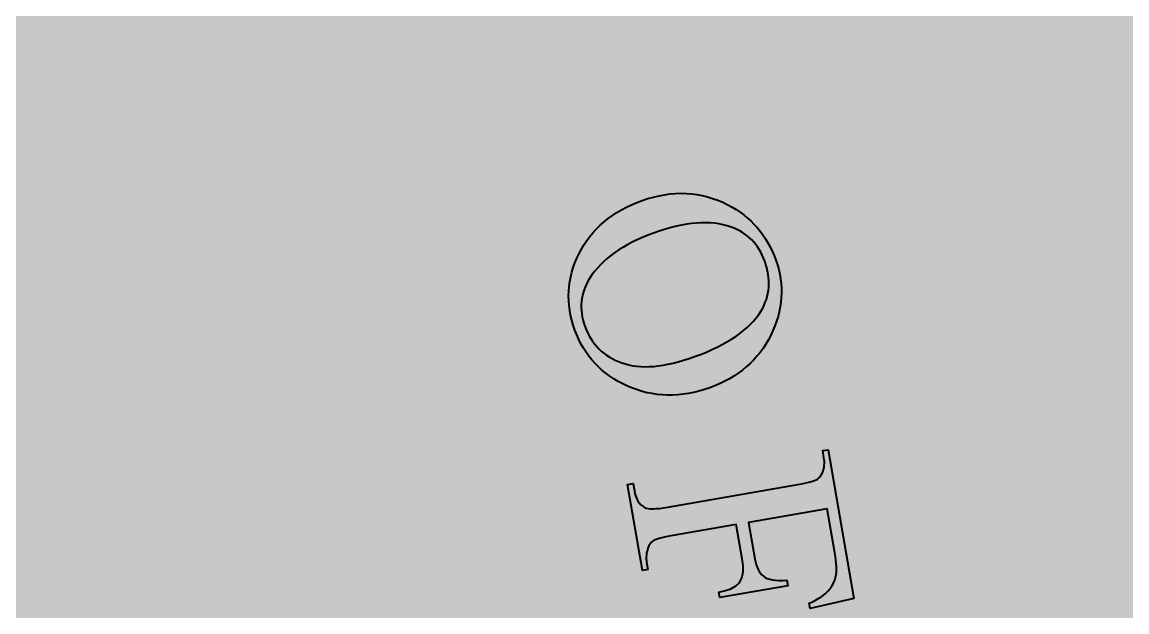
# Model space of a CAD drawing. Extents: x 0 to 420, y 0 to 297.
# Drawn here: x 143.247 to 144.745, y 55.603 to 56.403 of the extents above; entities that cross this region are included whole.
import ezdxf

# ---------------------------------------------------------------- set-up
doc = ezdxf.new("R2010")
doc.units = 0
doc.header["$LTSCALE"] = 0.5
for name, color, linetype in [('L18', 4, 'CONTINUOUS'), ('L25', 1, 'CONTINUOUS'), ('YELLOW', 50, 'CONTINUOUS')]:
    doc.layers.add(name, color=color, linetype=linetype)

# ---------------------------------------------------------------- blocks, each defined once
blk = doc.blocks.new('Statelogo_bw')
at = {"layer": 'L18'}
h = blk.add_hatch(color=256, dxfattribs=at)
edge = h.paths.add_edge_path()
edge.add_spline(control_points=[(-515.9968, -45.1818), (-516.1281, -45.1151), (-516.2685, -45.1079), (-516.4175, -45.1614), (-516.4175, -45.1614), (-516.5636, -45.2139), (-516.667, -45.3007), (-516.7277, -45.4219), (-516.7277, -45.4219), (-516.7883, -45.543), (-516.795, -45.6671), (-516.7481, -45.7977), (-516.7481, -45.7977), (-516.7022, -45.9254), (-516.6166, -46.0165), (-516.4889, -46.0731), (-516.4889, -46.0731), (-516.3631, -46.1288), (-516.2276, -46.1315), (-516.0856, -46.0805), (-516.0856, -46.0805), (-515.9466, -46.0306), (-515.846, -45.9448), (-515.7859, -45.8222), (-515.7859, -45.8222), (-515.7257, -45.6997), (-515.7172, -45.5764), (-515.761, -45.4544), (-515.761, -45.4544), (-515.8049, -45.3324), (-515.8843, -45.2407), (-515.9968, -45.1818), (-515.9968, -45.1818), (-515.9968, -45.1818), (-515.9968, -45.1818), (-515.9968, -45.1818)], knot_values=[0, 0, 0, 0, 0.111111, 0.111111, 0.111111, 0.111111, 0.222222, 0.222222, 0.222222, 0.222222, 0.333333, 0.333333, 0.333333, 0.333333, 0.444444, 0.444444, 0.444444, 0.444444, 0.555556, 0.555556, 0.555556, 0.555556, 0.666667, 0.666667, 0.666667, 0.666667, 0.777778, 0.777778, 0.777778, 0.777778, 0.888889, 0.888889, 0.888889, 0.888889, 1, 1, 1, 1], degree=3, periodic=0)
edge = h.paths.add_edge_path(flags=16)
edge.add_spline(control_points=[(-515.8335, -45.7031), (-515.89, -45.7955), (-515.9994, -45.8701), (-516.1598, -45.9277), (-516.1598, -45.9277), (-516.3088, -45.9812), (-516.4283, -45.9921), (-516.5173, -45.9583), (-516.5173, -45.9583), (-516.6072, -45.9265), (-516.6673, -45.8664), (-516.6989, -45.7785), (-516.6989, -45.7785), (-516.729, -45.6947), (-516.7212, -45.6182), (-516.6757, -45.5442), (-516.6757, -45.5442), (-516.6169, -45.4493), (-516.5108, -45.3744), (-516.3575, -45.3194), (-516.3575, -45.3194), (-516.2071, -45.2653), (-516.0823, -45.2557), (-515.9813, -45.2916), (-515.9813, -45.2916), (-515.9005, -45.3202), (-515.8454, -45.3757), (-515.8153, -45.4595), (-515.8153, -45.4595), (-515.7831, -45.5489), (-515.7894, -45.6296), (-515.8335, -45.7031), (-515.8335, -45.7031), (-515.8335, -45.7031), (-515.8335, -45.7031), (-515.8335, -45.7031)], knot_values=[0, 0, 0, 0, 0.111111, 0.111111, 0.111111, 0.111111, 0.222222, 0.222222, 0.222222, 0.222222, 0.333333, 0.333333, 0.333333, 0.333333, 0.444444, 0.444444, 0.444444, 0.444444, 0.555556, 0.555556, 0.555556, 0.555556, 0.666667, 0.666667, 0.666667, 0.666667, 0.777778, 0.777778, 0.777778, 0.777778, 0.888889, 0.888889, 0.888889, 0.888889, 1, 1, 1, 1], degree=3, periodic=0)
h = blk.add_hatch(color=256, dxfattribs=at)
edge = h.paths.add_edge_path()
edge.add_spline(control_points=[(-515.4716, -46.8921), (-515.463, -46.9426), (-515.4607, -46.9821), (-515.467, -47.0077), (-515.467, -47.0077), (-515.4718, -47.033), (-515.4846, -47.0566), (-515.5026, -47.0766), (-515.5026, -47.0766), (-515.5218, -47.0983), (-515.5534, -47.1191), (-515.5974, -47.139), (-515.5974, -47.139), (-515.5974, -47.139), (-515.593, -47.1642), (-515.593, -47.1642), (-515.593, -47.1642), (-515.593, -47.1642), (-515.3779, -47.1161), (-515.3779, -47.1161), (-515.3779, -47.1161), (-515.3779, -47.1161), (-515.504, -46.385), (-515.504, -46.385), (-515.504, -46.385), (-515.504, -46.385), (-515.5308, -46.3897), (-515.5308, -46.3897), (-515.5308, -46.3897), (-515.5308, -46.3897), (-515.5246, -46.4254), (-515.5246, -46.4254), (-515.5246, -46.4254), (-515.5205, -46.4491), (-515.5226, -46.4724), (-515.531, -46.4953), (-515.531, -46.4953), (-515.5373, -46.5117), (-515.5462, -46.5225), (-515.557, -46.5304), (-515.557, -46.5304), (-515.5708, -46.539), (-515.6045, -46.5479), (-515.6535, -46.5564), (-515.6535, -46.5564), (-515.6535, -46.5564), (-516.2909, -46.6671), (-516.2909, -46.6671), (-516.2909, -46.6671), (-516.3503, -46.6774), (-516.3885, -46.6779), (-516.4054, -46.6686), (-516.4054, -46.6686), (-516.4322, -46.6548), (-516.4492, -46.6272), (-516.4561, -46.5871), (-516.4561, -46.5871), (-516.4561, -46.5871), (-516.4623, -46.5514), (-516.4623, -46.5514), (-516.4623, -46.5514), (-516.4623, -46.5514), (-516.4891, -46.556), (-516.4891, -46.556), (-516.4891, -46.556), (-516.4891, -46.556), (-516.4163, -46.9781), (-516.4163, -46.9781), (-516.4163, -46.9781), (-516.4163, -46.9781), (-516.3895, -46.9734), (-516.3895, -46.9734), (-516.3895, -46.9734), (-516.3895, -46.9734), (-516.3957, -46.9378), (-516.3957, -46.9378), (-516.3957, -46.9378), (-516.3995, -46.9155), (-516.3974, -46.8922), (-516.3892, -46.8693), (-516.3892, -46.8693), (-516.383, -46.8514), (-516.3742, -46.8407), (-516.3633, -46.8327), (-516.3633, -46.8327), (-516.3495, -46.8241), (-516.3158, -46.8152), (-516.2668, -46.8067), (-516.2668, -46.8067), (-516.2668, -46.8067), (-515.9562, -46.7528), (-515.9562, -46.7528), (-515.9562, -46.7528), (-515.9562, -46.7528), (-515.9255, -46.9312), (-515.9255, -46.9312), (-515.9255, -46.9312), (-515.9199, -46.9639), (-515.92, -46.9899), (-515.926, -47.0078), (-515.926, -47.0078), (-515.9319, -47.0271), (-515.9429, -47.0428), (-515.9593, -47.0548), (-515.9593, -47.0548), (-515.9756, -47.0669), (-516.0028, -47.0777), (-516.0414, -47.0844), (-516.0414, -47.0844), (-516.0414, -47.0844), (-516.0367, -47.1111), (-516.0367, -47.1111), (-516.0367, -47.1111), (-516.0367, -47.1111), (-515.7025, -47.0531), (-515.7025, -47.0531), (-515.7025, -47.0531), (-515.7025, -47.0531), (-515.7071, -47.0264), (-515.7071, -47.0264), (-515.7071, -47.0264), (-515.7631, -47.03), (-515.8011, -47.0228), (-515.8222, -47.0066), (-515.8222, -47.0066), (-515.8434, -46.9904), (-515.8574, -46.9622), (-515.8646, -46.9206), (-515.8646, -46.9206), (-515.8646, -46.9206), (-515.8954, -46.7422), (-515.8954, -46.7422), (-515.8954, -46.7422), (-515.8954, -46.7422), (-515.5091, -46.6752), (-515.5091, -46.6752), (-515.5091, -46.6752), (-515.5091, -46.6752), (-515.4716, -46.8921), (-515.4716, -46.8921)], knot_values=[0, 0, 0, 0, 0.028571, 0.028571, 0.028571, 0.028571, 0.057143, 0.057143, 0.057143, 0.057143, 0.085714, 0.085714, 0.085714, 0.085714, 0.114286, 0.114286, 0.114286, 0.114286, 0.142857, 0.142857, 0.142857, 0.142857, 0.171429, 0.171429, 0.171429, 0.171429, 0.2, 0.2, 0.2, 0.2, 0.228571, 0.228571, 0.228571, 0.228571, 0.257143, 0.257143, 0.257143, 0.257143, 0.285714, 0.285714, 0.285714, 0.285714, 0.314286, 0.314286, 0.314286, 0.314286, 0.342857, 0.342857, 0.342857, 0.342857, 0.371429, 0.371429, 0.371429, 0.371429, 0.4, 0.4, 0.4, 0.4, 0.428571, 0.428571, 0.428571, 0.428571, 0.457143, 0.457143, 0.457143, 0.457143, 0.485714, 0.485714, 0.485714, 0.485714, 0.514286, 0.514286, 0.514286, 0.514286, 0.542857, 0.542857, 0.542857, 0.542857, 0.571429, 0.571429, 0.571429, 0.571429, 0.6, 0.6, 0.6, 0.6, 0.628571, 0.628571, 0.628571, 0.628571, 0.657143, 0.657143, 0.657143, 0.657143, 0.685714, 0.685714, 0.685714, 0.685714, 0.714286, 0.714286, 0.714286, 0.714286, 0.742857, 0.742857, 0.742857, 0.742857, 0.771429, 0.771429, 0.771429, 0.771429, 0.8, 0.8, 0.8, 0.8, 0.828571, 0.828571, 0.828571, 0.828571, 0.857143, 0.857143, 0.857143, 0.857143, 0.885714, 0.885714, 0.885714, 0.885714, 0.914286, 0.914286, 0.914286, 0.914286, 0.942857, 0.942857, 0.942857, 0.942857, 0.971429, 0.971429, 0.971429, 0.971429, 1, 1, 1, 1], degree=3, periodic=0)
at = {"layer": 'L18', "const_width": 0.3}
for points in [[(-531.1029, -51.5711, 91.280282), (-531.2504, -51.2199, 0.010955)], [(-529.1227, -50.3693, 62.120319), (-529.2611, -49.9876, 0.016098)]]:
    blk.add_lwpolyline(points, format="xyb", close=True, dxfattribs=at)
at = {"layer": 'L18', "lineweight": 40}
for points, knots in [([(-515.9968, -45.1818), (-516.1281, -45.1151), (-516.2685, -45.1079), (-516.4175, -45.1614), (-516.4175, -45.1614), (-516.5636, -45.2139), (-516.667, -45.3007), (-516.7277, -45.4219), (-516.7277, -45.4219), (-516.7883, -45.543), (-516.795, -45.6671), (-516.7481, -45.7977), (-516.7481, -45.7977), (-516.7022, -45.9254), (-516.6166, -46.0165), (-516.4889, -46.0731), (-516.4889, -46.0731), (-516.3631, -46.1288), (-516.2276, -46.1315), (-516.0856, -46.0805), (-516.0856, -46.0805), (-515.9466, -46.0306), (-515.846, -45.9448), (-515.7859, -45.8222), (-515.7859, -45.8222), (-515.7257, -45.6997), (-515.7172, -45.5764), (-515.761, -45.4544), (-515.761, -45.4544), (-515.8049, -45.3324), (-515.8843, -45.2407), (-515.9968, -45.1818), (-515.9968, -45.1818), (-515.9968, -45.1818), (-515.9968, -45.1818), (-515.9968, -45.1818)], [0, 0, 0, 0, 0.111111, 0.111111, 0.111111, 0.111111, 0.222222, 0.222222, 0.222222, 0.222222, 0.333333, 0.333333, 0.333333, 0.333333, 0.444444, 0.444444, 0.444444, 0.444444, 0.555556, 0.555556, 0.555556, 0.555556, 0.666667, 0.666667, 0.666667, 0.666667, 0.777778, 0.777778, 0.777778, 0.777778, 0.888889, 0.888889, 0.888889, 0.888889, 1, 1, 1, 1]), ([(-515.8335, -45.7031), (-515.89, -45.7955), (-515.9994, -45.8701), (-516.1598, -45.9277), (-516.1598, -45.9277), (-516.3088, -45.9812), (-516.4283, -45.9921), (-516.5173, -45.9583), (-516.5173, -45.9583), (-516.6072, -45.9265), (-516.6673, -45.8664), (-516.6989, -45.7785), (-516.6989, -45.7785), (-516.729, -45.6947), (-516.7212, -45.6182), (-516.6757, -45.5442), (-516.6757, -45.5442), (-516.6169, -45.4493), (-516.5108, -45.3744), (-516.3575, -45.3194), (-516.3575, -45.3194), (-516.2071, -45.2653), (-516.0823, -45.2557), (-515.9813, -45.2916), (-515.9813, -45.2916), (-515.9005, -45.3202), (-515.8454, -45.3757), (-515.8153, -45.4595), (-515.8153, -45.4595), (-515.7831, -45.5489), (-515.7894, -45.6296), (-515.8335, -45.7031), (-515.8335, -45.7031), (-515.8335, -45.7031), (-515.8335, -45.7031), (-515.8335, -45.7031)], [0, 0, 0, 0, 0.111111, 0.111111, 0.111111, 0.111111, 0.222222, 0.222222, 0.222222, 0.222222, 0.333333, 0.333333, 0.333333, 0.333333, 0.444444, 0.444444, 0.444444, 0.444444, 0.555556, 0.555556, 0.555556, 0.555556, 0.666667, 0.666667, 0.666667, 0.666667, 0.777778, 0.777778, 0.777778, 0.777778, 0.888889, 0.888889, 0.888889, 0.888889, 1, 1, 1, 1]), ([(-515.4716, -46.8921), (-515.463, -46.9426), (-515.4607, -46.9821), (-515.467, -47.0077), (-515.467, -47.0077), (-515.4718, -47.033), (-515.4846, -47.0566), (-515.5026, -47.0766), (-515.5026, -47.0766), (-515.5218, -47.0983), (-515.5534, -47.1191), (-515.5974, -47.139), (-515.5974, -47.139), (-515.5974, -47.139), (-515.593, -47.1642), (-515.593, -47.1642), (-515.593, -47.1642), (-515.593, -47.1642), (-515.3779, -47.1161), (-515.3779, -47.1161), (-515.3779, -47.1161), (-515.3779, -47.1161), (-515.504, -46.385), (-515.504, -46.385), (-515.504, -46.385), (-515.504, -46.385), (-515.5308, -46.3897), (-515.5308, -46.3897), (-515.5308, -46.3897), (-515.5308, -46.3897), (-515.5246, -46.4254), (-515.5246, -46.4254), (-515.5246, -46.4254), (-515.5205, -46.4491), (-515.5226, -46.4724), (-515.531, -46.4953), (-515.531, -46.4953), (-515.5373, -46.5117), (-515.5462, -46.5225), (-515.557, -46.5304), (-515.557, -46.5304), (-515.5708, -46.539), (-515.6045, -46.5479), (-515.6535, -46.5564), (-515.6535, -46.5564), (-515.6535, -46.5564), (-516.2909, -46.6671), (-516.2909, -46.6671), (-516.2909, -46.6671), (-516.3503, -46.6774), (-516.3885, -46.6779), (-516.4054, -46.6686), (-516.4054, -46.6686), (-516.4322, -46.6548), (-516.4492, -46.6272), (-516.4561, -46.5871), (-516.4561, -46.5871), (-516.4561, -46.5871), (-516.4623, -46.5514), (-516.4623, -46.5514), (-516.4623, -46.5514), (-516.4623, -46.5514), (-516.4891, -46.556), (-516.4891, -46.556), (-516.4891, -46.556), (-516.4891, -46.556), (-516.4163, -46.9781), (-516.4163, -46.9781), (-516.4163, -46.9781), (-516.4163, -46.9781), (-516.3895, -46.9734), (-516.3895, -46.9734), (-516.3895, -46.9734), (-516.3895, -46.9734), (-516.3957, -46.9378), (-516.3957, -46.9378), (-516.3957, -46.9378), (-516.3995, -46.9155), (-516.3974, -46.8922), (-516.3892, -46.8693), (-516.3892, -46.8693), (-516.383, -46.8514), (-516.3742, -46.8407), (-516.3633, -46.8327), (-516.3633, -46.8327), (-516.3495, -46.8241), (-516.3158, -46.8152), (-516.2668, -46.8067), (-516.2668, -46.8067), (-516.2668, -46.8067), (-515.9562, -46.7528), (-515.9562, -46.7528), (-515.9562, -46.7528), (-515.9562, -46.7528), (-515.9255, -46.9312), (-515.9255, -46.9312), (-515.9255, -46.9312), (-515.9199, -46.9639), (-515.92, -46.9899), (-515.926, -47.0078), (-515.926, -47.0078), (-515.9319, -47.0271), (-515.9429, -47.0428), (-515.9593, -47.0548), (-515.9593, -47.0548), (-515.9756, -47.0669), (-516.0028, -47.0777), (-516.0414, -47.0844), (-516.0414, -47.0844), (-516.0414, -47.0844), (-516.0367, -47.1111), (-516.0367, -47.1111), (-516.0367, -47.1111), (-516.0367, -47.1111), (-515.7025, -47.0531), (-515.7025, -47.0531), (-515.7025, -47.0531), (-515.7025, -47.0531), (-515.7071, -47.0264), (-515.7071, -47.0264), (-515.7071, -47.0264), (-515.7631, -47.03), (-515.8011, -47.0228), (-515.8222, -47.0066), (-515.8222, -47.0066), (-515.8434, -46.9904), (-515.8574, -46.9622), (-515.8646, -46.9206), (-515.8646, -46.9206), (-515.8646, -46.9206), (-515.8954, -46.7422), (-515.8954, -46.7422), (-515.8954, -46.7422), (-515.8954, -46.7422), (-515.5091, -46.6752), (-515.5091, -46.6752), (-515.5091, -46.6752), (-515.5091, -46.6752), (-515.4716, -46.8921), (-515.4716, -46.8921)], [0, 0, 0, 0, 0.028571, 0.028571, 0.028571, 0.028571, 0.057143, 0.057143, 0.057143, 0.057143, 0.085714, 0.085714, 0.085714, 0.085714, 0.114286, 0.114286, 0.114286, 0.114286, 0.142857, 0.142857, 0.142857, 0.142857, 0.171429, 0.171429, 0.171429, 0.171429, 0.2, 0.2, 0.2, 0.2, 0.228571, 0.228571, 0.228571, 0.228571, 0.257143, 0.257143, 0.257143, 0.257143, 0.285714, 0.285714, 0.285714, 0.285714, 0.314286, 0.314286, 0.314286, 0.314286, 0.342857, 0.342857, 0.342857, 0.342857, 0.371429, 0.371429, 0.371429, 0.371429, 0.4, 0.4, 0.4, 0.4, 0.428571, 0.428571, 0.428571, 0.428571, 0.457143, 0.457143, 0.457143, 0.457143, 0.485714, 0.485714, 0.485714, 0.485714, 0.514286, 0.514286, 0.514286, 0.514286, 0.542857, 0.542857, 0.542857, 0.542857, 0.571429, 0.571429, 0.571429, 0.571429, 0.6, 0.6, 0.6, 0.6, 0.628571, 0.628571, 0.628571, 0.628571, 0.657143, 0.657143, 0.657143, 0.657143, 0.685714, 0.685714, 0.685714, 0.685714, 0.714286, 0.714286, 0.714286, 0.714286, 0.742857, 0.742857, 0.742857, 0.742857, 0.771429, 0.771429, 0.771429, 0.771429, 0.8, 0.8, 0.8, 0.8, 0.828571, 0.828571, 0.828571, 0.828571, 0.857143, 0.857143, 0.857143, 0.857143, 0.885714, 0.885714, 0.885714, 0.885714, 0.914286, 0.914286, 0.914286, 0.914286, 0.942857, 0.942857, 0.942857, 0.942857, 0.971429, 0.971429, 0.971429, 0.971429, 1, 1, 1, 1])]:
    blk.add_open_spline(points, degree=3, knots=knots, dxfattribs=at)

msp = doc.modelspace()

# ---------------------------------------------------------------- hatches: boundary and pattern name
at = {"layer": 'L25'}
h = msp.add_hatch(color=256, dxfattribs=at)
h.dxf.hatch_style = 1
h.paths.add_polyline_path([(187.8315759, 52.1503274, -1.110361825), (187.4754925, 52.1876725, -0.194060161), (183.8331993, 50.718704), (135.8331993, 50.718704, -0.194060161), (132.190906, 52.1876725, -1.110361825), (131.8348226, 52.1503274, -0.476837744), (132.0521677, 52.3264108, -0.194060161), (130.5831993, 55.968704), (130.5831993, 73.968704, -0.414213562), (135.8331993, 79.218704), (183.8331993, 79.218704, -0.414213562), (189.0831993, 73.968704), (189.0831993, 55.968704, -0.194060161), (187.6142308, 52.3264108, -0.476837744)])
h.paths.add_polyline_path([(183.8331993, 78.468704, -0.414213562), (188.3331993, 73.968704), (188.3331993, 55.968704, -0.414213562), (183.8331993, 51.468704), (135.8331993, 51.468704, -0.414213562), (131.3331993, 55.968704), (131.3331993, 73.968704, -0.414213562), (135.8331993, 78.468704)], flags=16)
at = {"layer": 'YELLOW'}
h = msp.add_hatch(color=256, dxfattribs=at)
edge = h.paths.add_edge_path()
edge.add_line((131.3331993, 55.968704), (131.3331993, 73.968704))
edge.add_arc((135.8331993, 73.968704), 4.5, 90, 180, ccw=False)
edge.add_line((135.8331993, 78.468704), (183.8331993, 78.468704))
edge.add_arc((183.8331993, 73.968704), 4.5, 0, 90, ccw=False)
edge.add_line((188.3331993, 73.968704), (188.3331993, 55.968704))
edge.add_arc((183.8331993, 55.968704), 4.5, -90, 0, ccw=False)
edge.add_line((183.8331993, 51.468704), (135.8331993, 51.468704))
edge.add_arc((135.8331993, 55.968704), 4.5, 180, 270, ccw=False)

# ---------------------------------------------------------------- block references
at = {"layer": 'YELLOW', "xscale": 0.2760719443937887, "yscale": 0.2760719443937887, "zscale": 0.2760719443937887}
msp.add_blockref('Statelogo_bw', (286.6558856, 68.6285767, 0.0007629), dxfattribs=at)

doc.saveas('drawing.dxf')
